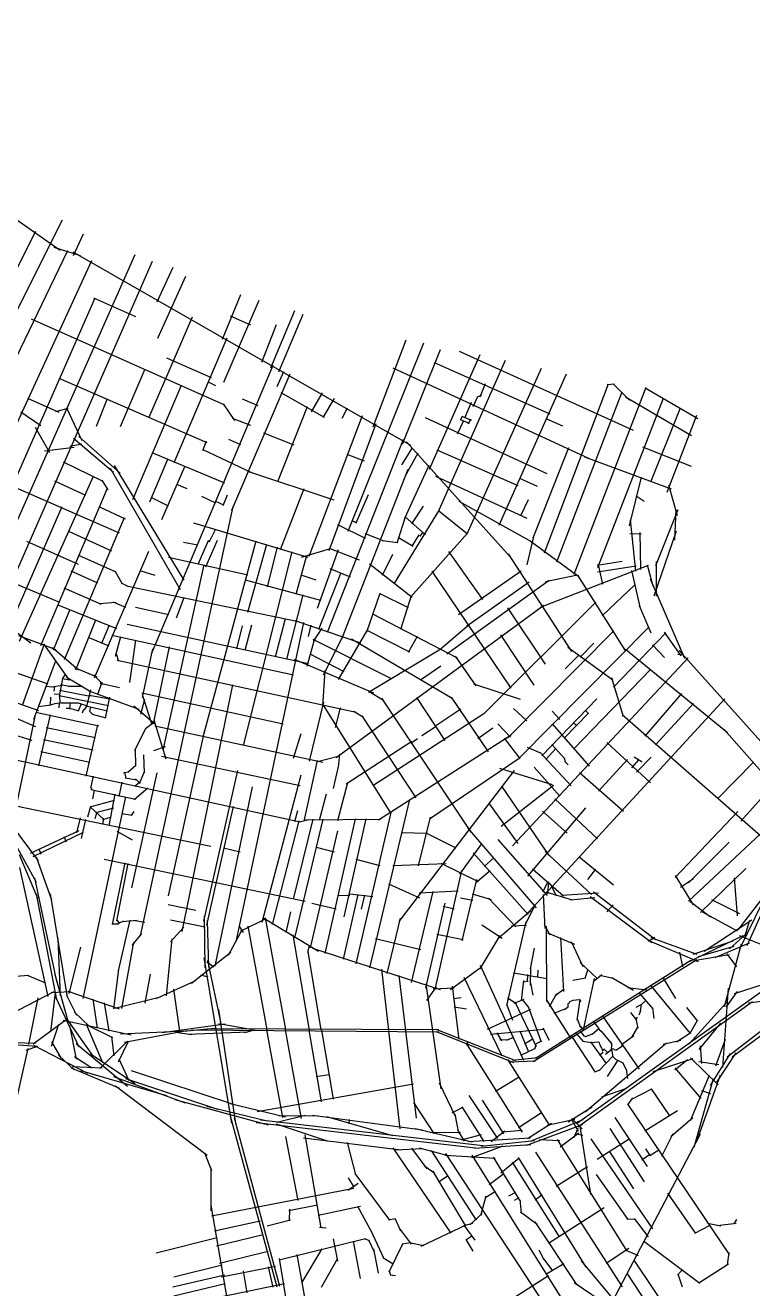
# Model space of a CAD drawing. Header units: inches. Extents: x 723419 to 759401, y 6910722 to 6968430.
# Drawn here: x 736725 to 739445, y 6943834 to 6948559 of the extents above; entities that cross this region are included whole.
import ezdxf

# ---------------------------------------------------------------- set-up
doc = ezdxf.new("R2010")
doc.units = ezdxf.units.IN
doc.header["$MEASUREMENT"] = 0

msp = doc.modelspace()

# ---------------------------------------------------------------- linework, layer by layer
for points in [[(735653.890891, 6948559.05955), (736854.770897, 6947717.68286)], [(736223.3647, 6946554.4622), (736863.9606, 6947831.4423)], [(736040.587017, 6946356.38024), (736763.906184, 6947789.7059)], [(736904.3411, 6947698.1234), (736942.9393, 6947779.6609)], [(736831.333948, 6947729.71526), (736929.759145, 6947697.96519)], [(736319.4836, 6946546.2448), (736883.1482, 6947716.8857)], [(736546.568805, 6946373.4846), (737135.929358, 6947702.02632)], [(736614.5059, 6946341.8306), (737200.4441, 6947677.2952)], [(736614.5898, 6946900.9615), (736972.941982, 6947679.33921)], [(736902.454091, 6947711.51189), (738164.787778, 6946989.52228)], [(737218.0688, 6947525.2884), (737278.136, 6947654.1809)], [(737220.6632, 6947389.2458), (737325.3612, 6947620.2698)], [(736496.9467, 6946429.4437), (736986.512, 6947539.4808)], [(736979.870697, 6947539.70978), (737136.680197, 6947469.58008)], [(737461.8387, 6947384.8174), (737530.5869, 6947551.7695)], [(737466.6575, 6947224.7893), (737598.8188, 6947530.8784)], [(737643.2905, 6947277.8551), (737732.0741, 6947492.1734)], [(736746.6384, 6947460.6894), (737470.0612, 6947140.0543)], [(737186.5094, 6947090.6505), (737349.323005, 6947468.35932)], [(737490.617513, 6947472.10604), (737566.420789, 6947438.76848)], [(737609.113, 6947298.6729), (737664.3819, 6947440.1381)], [(737673.1804, 6947262.6697), (737764.092, 6947479.0011)], [(737282.003, 6946923.6761), (737479.961287, 6947389.64562)], [(737932.576502, 6946667.69863), (738214.639236, 6947371.25175)], [(738026.1397, 6947056.8666), (738149.2952, 6947382.8305)], [(738135.154385, 6946992.56499), (738277.8344, 6947346.2314)], [(737252.3568, 6947315.1364), (737419.5814, 6947242.1761)], [(738236.7309, 6946899.5926), (738425.3774, 6947327.4358)], [(738253.9615, 6947298.1588), (738686.4736, 6947106.4858)], [(738268.9242, 6946738.0191), (738520.5362, 6947306.9846)], [(738347.272458, 6947340.24217), (738998.14876, 6947044.96658)], [(737080.8816, 6947058.8245), (737172.7525, 6947274.7106)], [(737196.2725, 6946209.0576), (737651.610068, 6947287.78083)], [(737497.5949, 6946746.4035), (737714.779465, 6947255.36931)], [(737666.375798, 6947207.7339), (737691.062598, 6947264.8017)], [(738098.828211, 6947277.53579), (738833.3395, 6946938.4299)], [(738376.7241, 6946657.272), (738655.0959, 6947277.3875)], [(738496.3965, 6946690.3371), (738748.3206, 6947255.9305)], [(736850.0807, 6947240.0523), (737403.3708, 6946999.4606)], [(737126.3936, 6946785.446), (737309.1237, 6947213.8313)], [(737408.9068, 6947225.9977), (737436.1588, 6947212.6176)], [(738426.118449, 6947169.32099), (738446.226823, 6947219.06276)], [(738665.7616, 6946586.7164), (738904.9497, 6947218.6782)], [(738776.6269, 6946506.6368), (739046.6682, 6947205.5316)], [(738900.109, 6947215.7047), (738927.7454, 6947218.2036)], [(738923.5058, 6947218.6681), (738983.834, 6947156.9153)], [(739042.5034, 6947203.4861), (739239.4957, 6947088.7696)], [(736732.6133, 6947165.0233), (736850.0299, 6947112.2537)], [(736990.6888, 6947060.1056), (737032.0284, 6947162.7907)], [(737535.321602, 6947161.68744), (737593.760875, 6947137.12934)], [(737680.8599, 6947186.1834), (737842.6278, 6947093.9544)], [(737794.741861, 6947114.0979), (737836.488042, 6947184.26239)], [(737838.211916, 6947092.81449), (737880.475109, 6947163.09569)], [(738399.372, 6947133.0657), (738417.1865, 6947171.2891)], [(738415.3911, 6947169.1495), (738431.7011, 6947177.3608)], [(738712.0799, 6946552.2532), (738956.3528, 6947188.8865)], [(738865.7037, 6946531.7382), (739110.8045, 6947164.5966)], [(738968.6278, 6947169.0317), (739215.4098, 6947024.9301)], [(736708.005341, 6947113.12975), (736783.147158, 6947061.97687)], [(736839.277, 6947114.911), (736884.9636, 6947127.1149)], [(736878.6825, 6947128.6571), (736936.0348, 6947006.5503)], [(737464.4651, 6947143.8318), (737507.5323, 6947081.3703)], [(737668.4345, 6946853.1832), (737779.7627, 6947133.2001)], [(737909.841453, 6947090.47986), (737929.753854, 6947129.03051)], [(738368.6821, 6947091.4868), (738392.780883, 6947149.74179)], [(739064.157, 6946851.3085), (739174.9043, 6947128.4332)], [(737498.318353, 6947090.22441), (737566.436664, 6947063.68558)], [(737786.4703, 6946573.356), (737985.977924, 6947099.26483)], [(737860.5969, 6946594.7305), (738037.241048, 6947069.49914)], [(738220.243, 6947092.5908), (738675.1031, 6946882.8879)], [(738341.1232, 6947031.6965), (738364.1589, 6947080.889)], [(738351.1123, 6947085.383), (738384.832, 6947070.8936)], [(738351.8848, 6947083.6598), (738359.2912, 6947097.6381)], [(738357.1572, 6947097.5502), (738391.6809, 6947082.5204)], [(738382.6417, 6947068.8715), (738391.2512, 6947087.7361)], [(738670.893, 6947089.028), (738733.323, 6947061.079)], [(739124.565797, 6946812.75804), (739236.411097, 6947100.99364)], [(736761.8865, 6947056.411), (736815.005568, 6946961.15058)], [(736904.657164, 6947015.54902), (737054.147046, 6946888.28418)], [(736925.2782, 6947021.5594), (737079.5544, 6946884.048)], [(737615.317574, 6947035.18358), (737729.2414, 6946989.7242)], [(736796.749281, 6946968.29434), (736907.583461, 6946981.40712)], [(736891.427971, 6946985.65105), (736935.613476, 6946993.32398)], [(737388.0928, 6946972.2093), (737570.3435, 6946886.1718)], [(737388.8848, 6946968.5338), (737401.7446, 6947004.8857)], [(737484.1646, 6947011.5324), (737529.4951, 6946991.2587)], [(737854.65, 6946290.1036), (738139.385081, 6947011.27372)], [(738133.3045, 6946915.1009), (738172.3896, 6946978.489)], [(738150.103373, 6947001.16397), (738539.0814, 6946570.5778)], [(738263.3938, 6946971.9215), (738566.8609, 6946838.2751)], [(738623.8335, 6946642.0115), (738756.7978, 6946979.8207)], [(739033.2349, 6946982.1839), (739215.2744, 6946910.3235)], [(736866.8455, 6946926.9767), (737012.4159, 6946855.5771)], [(737190.8279, 6946776.6354), (737258.0334, 6946936.9674)], [(737197.2732, 6946961.0929), (737469.6186, 6946848.372)], [(737927.6561, 6946955.444), (737991.3609, 6946930.6706)], [(738149.754233, 6946882.11579), (738194.012256, 6946960.22477)], [(738815.2531, 6946945.7824), (739139.5728, 6946825.7417)], [(736703.593521, 6946256.44474), (736979.7012, 6946873.2664)], [(737041.939147, 6946902.99505), (737304.326963, 6946449.55122)], [(737056.8143, 6946912.463), (737317.0189, 6946483.9373)], [(737235.2663, 6946711.4966), (737322.426, 6946911.1077)], [(737555.7337, 6946891.7198), (737878.4947, 6946785.1023)], [(737908.690112, 6946264.2525), (738156.897997, 6946899.04916)], [(738143.6651, 6946716.2222), (738235.353484, 6946913.9226)], [(738258.5889, 6946873.4929), (738599.5604, 6946716.4818)], [(736597.683761, 6946869.52378), (737076.0143, 6946660.6972)], [(736782.461561, 6946239.33499), (737032.1089, 6946827.7164)], [(736833.3653, 6946855.5529), (736949.5663, 6946801.9524)], [(737010.5442, 6946857.5506), (737033.2374, 6946822.0106)], [(737290.6061, 6946842.9332), (737328.8223, 6946827.4247)], [(737678.5523, 6946599.198), (737767.1481, 6946826.7648)], [(738572.9336, 6946865.9361), (738638.8388, 6946834.9848)], [(738984.6452, 6946687.8449), (739028.9468, 6946869.7363)], [(739129.389389, 6946840.05304), (739161.933204, 6946726.14969)], [(737196.3695, 6946792.9647), (737259.418, 6946762.2703)], [(737383.0095, 6946798.1646), (737436.5669, 6946773.6921)], [(737435.3822, 6946780.0423), (737466.2655, 6946765.8676)], [(737464.6423, 6946763.8692), (737481.4049, 6946803.1518)], [(737961.621581, 6946698.16768), (738008.283581, 6946804.30848)], [(738345.4072, 6946779.9574), (738618.9202, 6946627.4222)], [(738577.1943, 6946726.103), (738606.1399, 6946785.3615)], [(739009.2321, 6946800.0306), (739038.5368, 6946779.2097)], [(736664.4558, 6946304.2932), (736863.147365, 6946759.98606)], [(737001.5758, 6946757.9338), (737098.5698, 6946713.2026)], [(737155.7665, 6945153.7254), (737501.5385, 6946759.2285)], [(738103.6884, 6946470.2487), (738273.6286, 6946747.0564)], [(738170.0165, 6946694.783), (738213.929, 6946760.6979)], [(738269.7409, 6946744.0156), (738378.6419, 6946657.1727)], [(739082.399295, 6946539.06244), (739165.901962, 6946748.77161)], [(739154.089215, 6946634.0214), (739158.719573, 6946748.39125)], [(736871.890906, 6946188.00572), (737095.5208, 6946718.1427)], [(737353.8926, 6946698.9186), (737780.6331, 6946569.5669)], [(737892.2805, 6946691.735), (737995.337, 6946640.8535)], [(737945.899581, 6946707.03658), (737963.165481, 6946698.34498)], [(738115.5439, 6946623.251), (738147.0779, 6946725.1696)], [(738145.1243, 6946720.7643), (738221.5921, 6946653.2503)], [(738986.663, 6946709.1434), (739006.3312, 6946517.469)], [(736886.3712, 6946667.1072), (737046.4446, 6946593.8931)], [(737413.6583, 6946628.962), (737436.6202, 6946675.4279)], [(737996.0433, 6946658.979), (738065.9318, 6946630.7654)], [(738119.9866, 6946643.2941), (738175.322, 6946610.9059)], [(738166.2683, 6946421.4325), (738378.2596, 6946659.5186)], [(738171.0468, 6946611.6092), (738196.9716, 6946653.5467)], [(738193.4763, 6946652.3625), (738203.436, 6946649.2654)], [(738200.6816, 6946648.8246), (738212.4741, 6946663.6167)], [(738600.9368, 6946541.6673), (738626.989773, 6946652.13123)], [(738985.672726, 6946658.37388), (739027.476977, 6946657.05096)], [(739023.243635, 6946661.81347), (739024.831138, 6946524.22987)], [(739076.698576, 6946425.06977), (739160.307076, 6946667.95776)], [(736259.6186, 6946606.18), (736745.696, 6946250.1446)], [(736729.221181, 6946629.61265), (736922.980503, 6946543.86105)], [(736983.5064, 6946119.1708), (737186.7359, 6946592.308)], [(737316.7734, 6946626.176), (737369.9181, 6946615.9503)], [(737370.5773, 6946543.3184), (737409.278, 6946632.4059)], [(737390.2396, 6945898.2759), (737587.7474, 6946631.7103)], [(737400.1604, 6946534.2336), (737443.1959, 6946633.1389)], [(737408.4681, 6946631.9744), (737414.7545, 6946629.1509)], [(737540.2433, 6945866.1792), (737722.8061, 6946589.4746)], [(737557.3707, 6946364.8807), (737627.6365, 6946618.6101)], [(737630.26, 6946459.6046), (737668.3543, 6946607.2654)], [(737757.112883, 6946570.0971), (737866.402861, 6946602.91213)], [(737816.7997, 6946379.5661), (737895.357952, 6946599.20133)], [(737860.574561, 6946603.13723), (737972.748731, 6946560.17521)], [(738059.5993, 6946632.279), (738117.5463, 6946625.0273)], [(738307.416, 6946591.3407), (738433.9356, 6946412.1653)], [(738613.0153, 6946631.5628), (738791.3067, 6946500.4238)], [(736923.24, 6946577.0952), (737063.7209, 6946514.8967)], [(737240.352, 6945848.5777), (737393.7294, 6946541.9889)], [(737259.7989, 6946569.7138), (737556.4365, 6946504.276)], [(737737.9485, 6946431.3533), (737775.8511, 6946572.2585)], [(738011.34865, 6946544.97598), (738171.3744, 6946421.0835)], [(738060.2871, 6946502.3487), (738098.8077, 6946581.3854)], [(738530.2861, 6946582.8069), (738767.0272, 6946217.8844)], [(738651.2036, 6946383.3934), (739055.200515, 6946540.65248)], [(738862.98563, 6946540.77948), (738956.11915, 6946555.38451)], [(738867.225566, 6946542.54991), (738883.517338, 6946468.601)], [(739050.035397, 6946541.20998), (739070.838303, 6946463.26522)], [(739084.891675, 6946424.74633), (739084.891675, 6946553.73097)], [(736894.6631, 6946518.6815), (736994.3455, 6946473.9209)], [(737059.298, 6946519.4525), (737087.3515, 6946470.5716)], [(737153.1904, 6946519.9946), (737208.5609, 6946502.8083)], [(737755.040408, 6946503.70221), (737810.775408, 6946485.62811)], [(737822.2451, 6946300.3923), (737905.7847, 6946512.6828)], [(737863.691342, 6946528.02849), (737940.1201, 6946496.3158)], [(738245.0881, 6946517.6399), (738540.8233, 6946079.7792)], [(738345.0779, 6946355.7876), (738578.676108, 6946518.85887)], [(738670.5183, 6946478.673), (738789.3163, 6946504.0769)], [(738789.4177, 6946502.2622), (738969.0755, 6946218.7243)], [(738864.890634, 6946515.59109), (739008.612588, 6946538.23947)], [(738991.890888, 6946520.6711), (739023.6529, 6946379.3504)], [(736666.003, 6946479.8937), (736852.4675, 6946401.7309)], [(736869.2131, 6946455.3474), (737008.1473, 6946394.8772)], [(737083.1403, 6946473.571), (737110.4899, 6946459.8638)], [(737103.2699, 6946462.3652), (737739.6138, 6946330.9934)], [(737546.6758, 6946484.9985), (737828.1142, 6946409.4376)], [(738300.9248, 6946208.461), (738683.4621, 6946484.0884)], [(738374.6274, 6946311.921), (738609.452054, 6946477.69759)], [(738881.9916, 6946350.4041), (739005.0734, 6946468.3825)], [(739061.875304, 6946489.03856), (739189.404726, 6946192.17546)], [(737001.0262, 6946397.0437), (737064.6495, 6946402.3297)], [(737052.1189, 6946403.2056), (737099.92, 6946383.7145)], [(737289.4835, 6946343.6297), (737318.2061, 6946418.9728)], [(737702.4964, 6946188.5527), (737763.4937, 6946428.669)], [(738001.98145, 6946291.1925), (738052.051, 6946435.6043)], [(738050.0932, 6946434.6068), (738156.8267, 6946382.4054)], [(738128.7366, 6946300.827), (738169.3629, 6946427.3622)], [(738440.9916, 6945985.6972), (738858.6266, 6946401.8887)], [(736829.6106, 6946223.6735), (736892.3466, 6946375.4931)], [(736846.4428, 6946391.9706), (737066.2239, 6946303.5234)], [(737136.3779, 6946383.3752), (737261.1428, 6946355.1382)], [(737886.7227, 6945821.331), (738663.9992, 6946390.4591)], [(738022.7165, 6946358.7604), (738340.1672, 6946193.1502)], [(738527.8367, 6946380.3283), (738669.2195, 6946169.9674)], [(739020.3959, 6946389.4869), (739063.801, 6946287.6162)], [(736914.2424, 6946149.401), (736988.7801, 6946336.0341)], [(737010.5216, 6946248.6823), (737039.9644, 6946317.5265)], [(737105.7672, 6946318.996), (737783.9971, 6946172.3822)], [(737512.7955, 6945131.6895), (737766.7015, 6946325.6364)], [(737515.365, 6946227.9316), (737536.9911, 6946313.7034)], [(737546.8398, 6946222.7203), (737571.679, 6946316.5273)], [(737660.5234, 6946197.2291), (737697.0992, 6946341.1116)], [(737732.4737, 6946333.1762), (737978.099929, 6946250.28362)], [(737783.9943, 6946273.6892), (737793.4293, 6946315.4294)], [(737802.028199, 6946254.54602), (737835.365765, 6946305.02862)], [(738274.844904, 6946224.71217), (738385.465, 6946319.9585)], [(738569.777, 6945816.8066), (739057.7458, 6946309.5608)], [(736699.2366, 6946277.027), (736838.881424, 6946224.36483)], [(736961.8713, 6946270.3012), (737037.2572, 6946238.5205)], [(737048.4229, 6946278.5468), (737727.8148, 6946129.7958)], [(737062.5945, 6946199.3644), (737081.4988, 6946274.0042)], [(737115.8173, 6946100.9376), (737137.5961, 6946260.3328)], [(737779.2219, 6946162.6056), (737807.108209, 6946265.34105)], [(737800.195956, 6946263.72708), (738093.418101, 6946116.08276)], [(737840.378086, 6946129.59166), (737915.569292, 6946281.18587)], [(737895.377, 6946112.489), (738005.575, 6946299.4471)], [(737944.9385, 6946264.3255), (738321.0782, 6946042.2442)], [(738001.2416, 6946297.4333), (738161.4264, 6946215.8429)], [(738157.9796, 6946215.0955), (738190.7719, 6946274.2293)], [(738502.2313, 6946279.6123), (738626.1129, 6946091.7451)], [(738528.1764, 6945893.0277), (738925.1654, 6946294.5449)], [(738924.7384, 6946083.5237), (739119.858196, 6946287.47879)], [(739113.984434, 6946290.17755), (739176.039933, 6946201.03131)], [(736714.4004, 6946017.1794), (736796.8904, 6946246.2991)], [(736792.251164, 6946246.21417), (736889.1919, 6946109.9644)], [(736826.816399, 6946232.09068), (736923.484759, 6946148.31814)], [(737163.0962, 6946045.9427), (737201.3816, 6946227.7187)], [(737204.3214, 6945946.2477), (737263.4536, 6946234.2645)], [(738007.6391, 6946065.5412), (738279.1614, 6946227.7188)], [(738753.6132, 6946233.5682), (738922.0805, 6946111.7964)], [(738799.7099, 6946195.5709), (738850.7452, 6946247.9265)], [(738969.4977, 6946225.9813), (739350.194, 6945913.869)], [(739070.5191, 6946242.6745), (739115.5035, 6946194.3593)], [(739169.957812, 6946220.81667), (739474.890713, 6945880.69411)], [(736757.1349, 6945964.2116), (736838.526, 6946183.0343)], [(737063.9418, 6946208.5408), (737072.7655, 6946181.6968)], [(737067.764, 6946185.4039), (737961.5147, 6945990.4713)], [(737729.6333, 6946188.9994), (738026.2272, 6946062.3862)], [(737788.1176, 6946207.998), (737916.4573, 6946142.2631)], [(738202.7269, 6946110.976), (738278.3283, 6946163.4479)], [(738332.2486, 6946200.4005), (738409.5149, 6946088.6799)], [(738546.83746, 6945490.53985), (739203.903921, 6946193.15442)], [(738743.8006, 6946152.7804), (738796.416, 6946204.9228)], [(739164.371785, 6946206.81246), (739187.390581, 6946205.48955)], [(736663.1326, 6946147.7946), (736808.8311, 6946097.0348)], [(736852.3021, 6946049.5132), (736864.8019, 6946116.9538)], [(736863.0291, 6946116.2423), (736890.7457, 6946111.4307)], [(736864.6188, 6946115.9663), (736874.8771, 6946132.9102)], [(736878.027725, 6946123.14529), (736971.4601, 6946066.5527)], [(736908.689331, 6946156.97875), (736992.763398, 6946122.18254)], [(736981.164041, 6946130.59102), (737015.030776, 6946093.54928)], [(737837.569088, 6946011.16007), (737845.669764, 6946146.63086)], [(738775.7769, 6945852.9657), (739064.1813, 6946151.7962)], [(738917.1106, 6946119.854), (738960.5284, 6945974.8713)], [(736800.3875, 6946087.1918), (736826.1641, 6946085.5223)], [(736823.6115, 6946085.2915), (736862.008687, 6946091.00353)], [(736833.0343, 6946069.3091), (736835.3406, 6946088.0791)], [(736853.13, 6946072.7438), (736967.2755, 6946050.8189)], [(736858.0688, 6946093.6903), (736889.9131, 6946088.0022)], [(736886.5597, 6946088.311), (736939.0083, 6946088.321)], [(736954.2423, 6946011.6821), (736969.6025, 6946074.1549)], [(736962.5898, 6946070.6014), (737148.684039, 6946002.12526)], [(736996.0441, 6946056.9298), (737012.120353, 6946103.33888)], [(737004.140504, 6946099.11083), (737076.817613, 6946082.97182)], [(737311.145383, 6945170.18623), (737500.3458, 6946093.2486)], [(738400.8872, 6946096.648), (738575.7964, 6946039.171)], [(736654.8798, 6946039.7142), (736773.9653, 6945997.1668)], [(736818.6247, 6946017.3052), (736836.0074, 6946022.684)], [(736819.3518, 6946016.7786), (736819.7657, 6946045.9968)], [(736832.649, 6946059.5591), (736855.3846, 6946057.3481)], [(736834.2655, 6946022.3133), (736863.5831, 6946026.0997)], [(736851.5285, 6946007.1573), (736852.8131, 6946024.9785)], [(736851.857, 6946052.6257), (737035.8926, 6946015.6202)], [(736852.234346, 6946053.87341), (736854.0424, 6946024.4144)], [(736858.17868, 6946025.71724), (736923.9643, 6946024.8523)], [(736891.1887, 6946001.8927), (736894.3183, 6946026.7559)], [(736922.2769, 6946025.0333), (736955.6902, 6946014.6857)], [(736923.6386, 6945995.7025), (736935.3472, 6946022.5182)], [(736963.6626, 6946054.2426), (737041.2305, 6946040.4647)], [(737024.889, 6945968.8333), (737040.4705, 6946046.1461)], [(737156.612934, 6945983.12774), (737171.852965, 6946038.79619)], [(737160.7308, 6946062.7055), (737688.8155, 6945947.1536)], [(737161.9779, 6946057.0992), (737197.6545, 6945944.2077)], [(737787.505411, 6945807.07551), (737840.519198, 6946028.27864)], [(737834.2282, 6946023.424), (738092.1818, 6945611.932)], [(738010.7061, 6946067.3731), (738064.5924, 6946035.9512)], [(738057.2563, 6946043.1992), (738390.1813, 6945541.6758)], [(738188.0232, 6946045.7681), (738293.8596, 6945884.3865)], [(738316.9316, 6946046.8298), (738455.5794, 6945842.1634)], [(738595.359274, 6945229.56668), (739340.614403, 6946040.89964)], [(738655.6727, 6945826.8767), (738861.4904, 6946039.9107)], [(739042.3096, 6945901.182), (739179.6537, 6946059.7427)], [(739081.7436, 6945868.1157), (739223.9904, 6946022.2992)], [(736599.5862, 6946006.345), (736762.2396, 6945937.226)], [(736673.9537, 6945555.0694), (736762.6478, 6945980.6266)], [(736764.6514, 6945990.1574), (736999.1969, 6945939.3315)], [(736773.325, 6946011.7593), (736820.8093, 6946017.715)], [(736775.3803, 6945789.4724), (736819.1995, 6945980.8675)], [(736877.4696, 6946004.9756), (736893.0561, 6946005.1247)], [(736889.4415, 6946005.707), (736924.4126, 6945996.0192)], [(736938.599, 6945988.1182), (736943.9812, 6946001.2668)], [(736943.0447, 6946001.1369), (736946.3748, 6945999.7595)], [(736945.7765, 6945999.7725), (736955.6763, 6946015.944)], [(736951.290074, 6946013.96401), (737031.8897, 6945995.8397)], [(736964.8265, 6945994.7706), (736975.5781, 6945982.4694)], [(736965.5682, 6945993.2785), (736969.1949, 6946010.2551)], [(736974.6141, 6945983.2009), (737025.8209, 6945969.8891)], [(737130.154548, 6946014.03114), (737208.0275, 6945947.4834)], [(737885.1635, 6945933.5338), (737902.9129, 6946006.5919)], [(737953.198, 6945993.826), (737989.5989, 6945971.1654)], [(737982.5649, 6945977.1128), (738185.3408, 6945670.043)], [(738024.3243, 6945715.8534), (738443.6161, 6945987.6797)], [(738256.631, 6945937.867), (738353.2926, 6946002.8458)], [(738550.1645, 6946003.8666), (738600.5287, 6945957.822)], [(738694.9044, 6945994.0341), (738723.5594, 6945963.2689)], [(738740.3268, 6945893.5832), (738830.7236, 6945986.723)], [(738818.5218, 6945997.8696), (738830.6996, 6945986.0911)], [(738956.6163, 6945982.2274), (739694.335854, 6945336.70836)], [(736803.0222, 6945933.2154), (736986.9089, 6945895.4274)], [(736952.4253, 6945750.9049), (736996.1739, 6945943.1118)], [(737134.7035, 6945847.7496), (737174.806, 6945930.729)], [(737173.9549, 6945929.262), (737199.8029, 6945949.2831)], [(737205.0798, 6945961.6593), (737250.2713, 6945816.1072)], [(737209.458, 6945939.1301), (737837.1274, 6945803.9178)], [(738207.8357, 6945902.981), (738260.7923, 6945937.9272)], [(738416.3151, 6945892.4006), (738473.5983, 6945931.6478)], [(738491.8543, 6945946.268), (738539.3409, 6945897.5256)], [(738695.2057, 6945946.5456), (738833.051, 6945789.0946)], [(738773.6314, 6945951.8445), (738785.9771, 6945940.3696)], [(736667.5838, 6945910.6342), (736749.7035, 6945885.8769)], [(736792.3866, 6945888.8243), (736978.8457, 6945849.1859)], [(737260.2701, 6945303.1229), (737396.441077, 6945923.08849)], [(737728.150431, 6945818.33135), (737756.196321, 6945910.9357)], [(737924.9966, 6945722.1419), (738170.3498, 6945882.5294)], [(738046.0674, 6945587.3911), (738542.158685, 6945905.24166)], [(738166.235, 6945875.0459), (738191.455, 6945891.9495)], [(738514.9991, 6945893.2424), (738572.8694, 6945818.2203)], [(739338.2381, 6945925.6661), (739478.8691, 6945766.0666)], [(736782.5872, 6945842.9339), (736965.8169, 6945803.1065)], [(737135.7655, 6945852.6734), (737137.3063, 6945789.194)], [(737205.0734, 6945847.7132), (737248.919594, 6945861.75005)], [(737895.3933, 6945783.3489), (737900.6847, 6945833.7405)], [(738601.617013, 6945859.0979), (738653.946913, 6945837.7894)], [(738650.381113, 6945840.1527), (738765.912898, 6945715.1054)], [(738670.6304, 6945813.7662), (738708.7173, 6945855.201)], [(738693.5647, 6945869.1296), (738742.0977, 6945815.6165)], [(738898.706436, 6945876.84442), (739062.600471, 6945726.43343)], [(736649.9553, 6945821.454), (737753.1415, 6945580.1282)], [(737107.9627, 6945766.1954), (737137.9216, 6945791.8)], [(737166.1624, 6945830.5942), (737169.6383, 6945763.0225)], [(737233.736413, 6945825.35651), (737752.945588, 6945716.20181)], [(737767.9634, 6945583.3128), (737817.3182, 6945810.0758)], [(737817.8507, 6945805.8116), (737894.9522, 6945826.1139)], [(737877.0708, 6945705.0535), (737895.9017, 6945787.1561)], [(738236.4036, 6945591.0673), (738575.4067, 6945821.3997)], [(738627.0634, 6945785.1523), (738723.4316, 6945676.3757)], [(738739.7683, 6945819.876), (738743.7385, 6945803.9357)], [(738742.2816, 6945806.4652), (738754.7912, 6945794.0636)], [(738868.267974, 6945694.52075), (738976.150133, 6945813.82054)], [(738993.2882, 6945781.7108), (739020.1653, 6945813.9369)], [(739001.2801, 6945823.6084), (739031.261, 6945805.2463)], [(739010.3131, 6945766.5055), (739064.9738, 6945821.8955)], [(739312.7052, 6945666.3755), (739448.3093, 6945803.2382)], [(736969.6181, 6945705.9313), (736979.7151, 6945750.8656)], [(737091.5909, 6945764.0579), (737112.6955, 6945768.4724)], [(737095.5827, 6945766.3646), (737100.0185, 6945742.1676)], [(737097.8872, 6945744.5497), (737141.6989, 6945737.8445)], [(737123.1123, 6945334.2147), (737217.94455, 6945763.15459)], [(737137.1474, 6945741.3337), (737153.8217, 6945723.8369)], [(737151.6781, 6945723.4473), (737170.2139, 6945768.5164)], [(737392.498306, 6945208.66113), (737519.486985, 6945772.9689)], [(737610.244762, 6945205.08605), (737755.8815, 6945755.6771)], [(738123.0376, 6945207.2327), (738554.576538, 6945772.65239)], [(738498.546119, 6945781.69635), (738694.485419, 6945719.53865)], [(738796.7908, 6945764.4858), (738961.8399, 6945620.0002)], [(739400.189963, 6945583.41122), (739543.095859, 6945740.96741)], [(736969.8695, 6945709.8258), (736974.1322, 6945699.5168)], [(736970.3156, 6945701.4725), (737136.464, 6945665.1105)], [(736976.7467, 6945666.2788), (736983.6191, 6945699.0542)], [(737076.0176, 6945674.5439), (737086.5824, 6945728.266)], [(737131.5715, 6945663.91), (737183.386, 6945707.2651)], [(737134.0983, 6945713.7304), (737152.4213, 6945729.9874)], [(737434.287123, 6945040.17854), (737574.5162, 6945711.6747)], [(737893.344, 6945585.8368), (737930.407, 6945727.0996)], [(738504.300232, 6945564.50327), (738699.436202, 6945717.42051)], [(738505.0489, 6945713.514), (738682.6798, 6945454.277)], [(736941.2321, 6944919.5082), (737100.3392, 6945674.2131)], [(736967.424, 6945636.1654), (737058.0646, 6945661.2922)], [(737038.1468, 6945566.816), (737061.006, 6945683.3168)], [(737824.5815, 6945586.2377), (737851.4575, 6945685.0182)], [(738012.8216, 6945034.0777), (738162.5775, 6945664.2221)], [(738456.375379, 6945651.64331), (738565.941179, 6945499.73331)], [(738704.922449, 6945666.12506), (738864.712349, 6945516.72466)], [(736688.9408, 6945640.0315), (737418.0388, 6945489.9302)], [(736958.8838, 6945599.0055), (736970.076057, 6945638.94149)], [(736967.3127, 6945636.7252), (737019.5897, 6945588.3525)], [(736986.5081, 6945593.1687), (736993.009708, 6945617.79663)], [(736989.063, 6945614.828), (737055.4478, 6945632.4271)], [(737014.2292, 6945589.6169), (737046.7344, 6945599.3684)], [(737086.0917, 6945611.1771), (737123.7446, 6945605.0065)], [(737121.3241, 6945604.0361), (737131.8554, 6945618.6534)], [(737403.293328, 6945193.63277), (737503.8699, 6945638.0774)], [(737732.2721, 6945581.4108), (737743.7523, 6945623.0814)], [(737961.369, 6945048.94), (738092.3512, 6945614.8152)], [(738195.6662, 6945415.354), (738240.2359, 6945597.703)], [(738604.502843, 6945377.01301), (738820.8862, 6945632.9503)], [(738659.36194, 6945620.42775), (738750.567034, 6945537.83422)], [(739155.03914, 6945372.43843), (739389.636832, 6945619.40542)], [(736671.333199, 6945570.79333), (736773.023803, 6945434.00457)], [(736744.358346, 6945462.69527), (736925.598294, 6945548.42045)], [(736917.925362, 6945538.89543), (736931.419139, 6945594.98721)], [(736935.123314, 6945517.9933), (736950.469178, 6945589.69553)], [(737015.8834, 6945570.5198), (737017.4689, 6945593.8062)], [(737649.4186, 6945195.9431), (737748.518884, 6945583.69847)], [(737727.4025, 6945291.1745), (737800.6147, 6945590.6524)], [(737733.1979, 6945146.4046), (737838.8066, 6945590.6831)], [(737745.598, 6945579.4216), (737785.5233, 6945588.7381)], [(737772.104, 6945587.4327), (738053.2864, 6945590.7113)], [(737845.8325, 6945088.0396), (737959.134, 6945590.9932)], [(737917.5508, 6945224.5363), (737998.8939, 6945591.1779)], [(738378.2144, 6945557.4063), (738635.1861, 6945258.9063)], [(736753.883365, 6945450.52442), (736942.002494, 6945542.07043)], [(736868.977347, 6945525.40165), (736877.444031, 6945505.29328)], [(737066.746902, 6945546.03372), (737124.069502, 6945512.52752)], [(737791.0206, 6945109.2903), (737893.9379, 6945546.36)], [(738131.4671, 6945540.9953), (738227.9523, 6945537.9234)], [(738222.3447, 6945539.6333), (738335.1469, 6945483.6613)], [(738491.6863, 6945514.9415), (738676.1698, 6945304.90693)], [(739204.34356, 6945283.2028), (739474.114988, 6945535.31757)], [(739204.700766, 6945352.66936), (739357.409966, 6945504.4272)], [(736688.36336, 6945495.04925), (736765.615234, 6945354.33385)], [(736702.121721, 6945458.27209), (736770.218994, 6945294.93477)], [(736774.785491, 6945480.68698), (736783.252174, 6945459.78485)], [(737465.80788, 6945483.19776), (737528.140768, 6945467.94977)], [(737812.0687, 6945485.8714), (737879.7602, 6945467.9705)], [(738349.875245, 6945384.53961), (738432.234845, 6945497.53101)], [(738399.340106, 6945464.06992), (738604.6376, 6945234.1917)], [(738669.272973, 6945469.49036), (738842.607483, 6945308.64035)], [(736702.519699, 6945409.11572), (736808.418289, 6944927.38787)], [(736765.192121, 6945449.12554), (736823.268279, 6945288.65542)], [(737019.6332, 6945440.7052), (737770.7941, 6945283.8698)], [(737050.8891, 6945197.0051), (737098.3792, 6945426.8438)], [(737067.5097, 6945210.091), (737109.641, 6945424.2695)], [(737961.2316, 6945440.9844), (738051.0579, 6945417.1336)], [(738099.271176, 6945417.43784), (738298.930531, 6945423.98547)], [(738278.765624, 6945426.37891), (738417.911924, 6945356.77491)], [(738441.1832, 6945413.7419), (738476.6186, 6945445.8418)], [(738794.717797, 6945450.94621), (738924.604197, 6945345.28671)], [(736759.000638, 6945371.00263), (736841.550804, 6944983.12268)], [(738256.847, 6944952.9454), (738356.874396, 6945398.18854)], [(738358.0718, 6945135.265), (738413.627635, 6945365.24785)], [(738407.645245, 6945352.00401), (738462.759245, 6945397.80641)], [(738621.079022, 6945405.11711), (738737.826651, 6945303.25232)], [(738828.115497, 6945365.36711), (738858.391297, 6945403.49671)], [(739154.774557, 6945379.84678), (739222.0327, 6945269.6732)], [(739175.233066, 6945335.93076), (739223.505566, 6945368.14416)], [(739249.956084, 6945241.04642), (739418.949252, 6945405.53919)], [(739375.43232, 6945370.62595), (739386.12602, 6945228.97065)], [(738082.807161, 6945348.90788), (738199.165224, 6945296.40927)], [(738168.3083, 6944979.8812), (738250.2686, 6945319.4428)], [(738198.129466, 6945314.38614), (738343.812266, 6945322.43314)], [(738660.105142, 6945318.58496), (738680.213515, 6945357.61108)], [(738671.142707, 6945318.59915), (738770.217339, 6945288.10865)], [(738679.006934, 6945310.87472), (738682.859354, 6945356.15587)], [(738687.667173, 6945349.22752), (738709.733468, 6945304.30118)], [(738730.048217, 6945305.6069), (738867.661811, 6945314.8422)], [(738849.670109, 6945318.22887), (739081.309752, 6945139.93771)], [(739390.097751, 6945176.28283), (739506.514651, 6945326.56646)], [(739396.077346, 6945105.8043), (739512.441329, 6945341.80649)], [(739423.858652, 6945117.34016), (739512.053006, 6945313.28872)], [(736764.821483, 6945311.4448), (736841.504502, 6944914.29251)], [(736817.315142, 6945311.76682), (736880.74251, 6944924.83155)], [(737258.706272, 6945271.70386), (737362.756272, 6945249.96886)], [(737796.0817, 6945276.7871), (737887.4988, 6945255.0046)], [(737893.2436, 6945306.0971), (737938.0016, 6945304.9205)], [(737914.0591, 6945066.9165), (737968.9518, 6945308.8911)], [(737938.0578, 6945311.153), (738024.9124, 6945300.9559)], [(737982.3528, 6945254.2717), (737994.411, 6945305.7897)], [(738223.043918, 6944958.53568), (738294.16406, 6945275.82465)], [(738287.60238, 6945265.02962), (738328.454129, 6945255.5046)], [(738352.0244, 6945295.6416), (738398.6409, 6945287.3021)], [(738395.599316, 6945311.52321), (738466.255216, 6945290.46681)], [(738456.740716, 6945295.02891), (738558.433729, 6945187.916)], [(738593.7133, 6945194.4971), (738633.141849, 6945273.06426)], [(738661.870806, 6945308.37937), (738667.67224, 6945181.45908)], [(738761.803572, 6945288.5849), (738854.831258, 6945297.15741)], [(738837.363431, 6945300.73856), (739067.128057, 6945129.56603)], [(738899.610982, 6945244.43056), (738922.43134, 6945270.22748)], [(739210.297141, 6945283.69726), (739287.555629, 6945224.85381)], [(739290.572436, 6945290.27977), (739395.038536, 6945237.22377)], [(737393.979976, 6945229.13992), (737396.187046, 6945034.78103)], [(737529.178251, 6945171.80681), (737624.851775, 6945218.37357)], [(737617.020093, 6945219.64357), (737821.2408, 6945096.5059)], [(737621.465102, 6945221.97191), (737697.279072, 6944804.26443)], [(737699.6809, 6945166.4863), (737718.1865, 6945243.3802)], [(738077.7476, 6945013.32), (738128.3323, 6945220.3739)], [(738491.622997, 6945144.09099), (738615.361814, 6945248.61671)], [(739256.381267, 6945243.84343), (739386.40416, 6945173.41871)], [(737050.3759, 6945199.0426), (737073.6357, 6945199.3572)], [(737067.4622, 6945213.2321), (737077.3852, 6945200.7346)], [(737068.646, 6945198.3698), (737093.0774, 6945209.6077)], [(737073.2481, 6945022.789), (737116.483, 6945212.4976)], [(737086.8641, 6945207.9918), (737143.5819, 6945212.9456)], [(737128.6321, 6945213.1031), (737171.7416, 6945204.9028)], [(737267.70034, 6945214.47268), (737397.796598, 6945188.04564)], [(737268.150506, 6945132.1523), (737317.75998, 6945186.72272)], [(737404.563331, 6945211.94197), (737409.522073, 6945037.2152)], [(737484.093161, 6945082.27163), (737537.009933, 6945179.21515)], [(737523.463239, 6945191.91518), (737538.914937, 6945166.7268)], [(737557.118307, 6945190.43351), (737627.296641, 6944803.76172)], [(738432.254339, 6945195.46439), (738508.454491, 6945145.45804)], [(738525.9796, 6944894.0856), (738598.0627, 6945205.8947)], [(738543.352449, 6945191.091), (738599.232561, 6945193.63101)], [(738664.667171, 6945196.18491), (738686.092571, 6945157.56941)], [(738672.117249, 6945189.7141), (738673.8303, 6944908.9622)], [(739263.61079, 6945096.18668), (739440.950769, 6945214.3366)], [(739414.928947, 6945151.54424), (739433.489505, 6945213.22535)], [(736846.412561, 6945143.5737), (736854.625216, 6944929.28251)], [(737086.1579, 6944882.4268), (737130.1266, 6945130.968)], [(737123.9245, 6945118.2992), (737160.5267, 6945162.753)], [(737252.2872, 6944929.6593), (737273.8501, 6945142.3951)], [(737725.1169, 6945157.526), (737786.324771, 6944801.35842)], [(738034.6476, 6945144.0265), (738204.1663, 6945102.793)], [(738263.604624, 6945160.773), (738362.708106, 6945139.82393)], [(738425.0397, 6945030.4495), (738500.724682, 6945155.73268)], [(738677.832261, 6945165.58405), (738779.00913, 6945123.03896)], [(738725.457356, 6945148.01568), (738737.075, 6944945.4749)], [(738765.674103, 6945132.98732), (738809.912525, 6945039.8538)], [(739053.158029, 6945137.60938), (739240.901226, 6945058.48623)], [(739055.295434, 6945134.39013), (739078.790481, 6945149.63016)], [(739063.569404, 6945148.45731), (739236.210375, 6945084.95719)], [(739195.057662, 6945051.8293), (739409.019907, 6945155.84813)], [(739222.592023, 6945085.03281), (739372.304486, 6945135.77504)], [(739304.936759, 6945072.8349), (739432.82143, 6945127.6479)], [(739339.379625, 6944889.60853), (739402.427359, 6945123.90184)], [(739358.334458, 6945105.13623), (739420.432291, 6945161.49259)], [(739394.203211, 6945155.84813), (739474.901289, 6945123.03974)], [(736888.892, 6944938.0419), (736932.4605, 6945111.8519)], [(737346.205942, 6944977.60611), (737492.771511, 6945092.43165)], [(737781.2659, 6945095.8107), (737829.584233, 6944802.94592)], [(737781.4738, 6945091.5749), (737787.4438, 6945118.1674)], [(737799.042626, 6945108.00587), (738275.939744, 6944954.00137)], [(738613.9722, 6945030.6741), (738629.0394, 6945107.5878)], [(739170.527431, 6945092.91587), (739182.301413, 6945038.2793)], [(739225.449529, 6945061.66124), (739357.183519, 6945083.73801)], [(739241.652975, 6945076.24367), (739375.003242, 6945115.1375)], [(739347.6585, 6945086.91301), (739384.171073, 6945037.965)], [(737392.759362, 6945071.84261), (737495.919177, 6944454.21679)], [(737403.912895, 6945057.32357), (737429.524613, 6945038.1677)], [(737405.507895, 6945061.36068), (737454.93216, 6944831.94002)], [(738056.790598, 6945029.371), (738082.275051, 6944801.79498)], [(738314.2993, 6944953.4674), (738430.8635, 6945037.8428)], [(738425.470637, 6945044.06109), (738588.094755, 6944688.6513)], [(738614.4788, 6944969.8523), (738614.6132, 6945035.4463)], [(738624.366044, 6944683.86323), (739235.988786, 6945065.11141)], [(738632.501997, 6944696.23253), (739213.525616, 6945062.67724)], [(738799.32917, 6945053.82383), (738863.2939, 6944994.6361)], [(738818.397097, 6944996.17474), (738829.696897, 6945028.96784)], [(736657.6646, 6945000.7791), (736737.5507, 6945006.6762)], [(736732.0846, 6945007.3387), (736800.398091, 6944978.05568)], [(736834.671623, 6945009.0519), (736883.200273, 6944836.41358)], [(737055.3534, 6944881.6323), (737074.201, 6945028.2726)], [(737173.1312, 6944902.3845), (737193.2703, 6945010.3858)], [(737213.473037, 6944919.82761), (737359.421245, 6944985.3281)], [(737379.275728, 6945008.79007), (737407.387763, 6945000.1911)], [(738121.6935, 6945005.6707), (738146.568929, 6944800.60436)], [(738364.4853, 6944999.79466), (738506.834695, 6944705.71885)], [(738550.568172, 6945016.3125), (738676.350591, 6944994.34537)], [(738580.2639, 6944912.2824), (738589.14375, 6944986.72536)], [(738586.392078, 6944982.49202), (738604.807115, 6944984.82035)], [(738602.902111, 6944982.06868), (738603.537112, 6945009.37374)], [(738641.002187, 6944997.94371), (738642.272189, 6945026.09544)], [(738772.273497, 6944988.81844), (738820.447697, 6944997.66444)], [(738811.5344, 6944802.3695), (738853.3424, 6944994.1919)], [(738847.9146, 6944983.5779), (738880.1769, 6945009.5556)], [(738872.7251, 6945006.4185), (738922.9364, 6944996.0737)], [(738918.0353, 6944998.1958), (738998.5947, 6944950.6668)], [(739110.1281, 6944995.7205), (739156.2717, 6944919.5426)], [(739429.438128, 6944903.41639), (740024.596563, 6944982.11757)], [(736502.687994, 6944774.70237), (736832.35464, 6944945.43569)], [(736819.866282, 6944795.09473), (736838.087291, 6944940.89367)], [(736821.53746, 6944942.43873), (736894.214348, 6944946.49402)], [(736877.673337, 6944935.20324), (736916.002719, 6944857.39089)], [(736883.807383, 6944947.66701), (737076.13, 6944880.8819)], [(737278.458693, 6944954.66625), (737301.32134, 6944797.00903)], [(738222.811305, 6944974.95641), (738278.8078, 6944582.4655)], [(738226.298299, 6944911.89219), (738262.086133, 6944963.31472)], [(738249.513739, 6944956.16094), (738328.639338, 6944959.72895)], [(738321.442656, 6944965.65563), (738345.762654, 6944767.92472)], [(738613.6036, 6944977.6235), (738623.2248, 6944932.371)], [(738684.39394, 6944889.57016), (738712.389032, 6944937.88068)], [(738705.820294, 6944931.23811), (738740.062385, 6944955.39863)], [(738789.515564, 6944454.55291), (739474.521014, 6944943.92418)], [(738977.431947, 6944960.35281), (739049.190047, 6944952.54391)], [(739021.7823, 6944938.1635), (739071.7189, 6944880.5775)], [(739065.502159, 6944965.52288), (739210.6872, 6944788.646)], [(739332.494601, 6944661.63172), (739353.872977, 6944958.38898)], [(739345.538365, 6944887.63242), (739387.448449, 6944946.37004)], [(739376.882733, 6944938.48544), (739488.742176, 6944974.84587)], [(736737.925957, 6944748.36413), (736773.220146, 6944922.41689)], [(736838.09137, 6944925.48441), (736924.914566, 6944738.43244)], [(736977.82807, 6944917.11157), (736993.918038, 6944808.86025)], [(737019.80349, 6944903.21692), (737037.521459, 6944797.72568)], [(737059.485227, 6944883.8442), (737230.31821, 6944926.14455)], [(738325.5616, 6944919.9858), (738354.7477, 6944923.7173)], [(738328.930832, 6944889.12101), (738374.621832, 6944881.39261)], [(738525.9775, 6944896.3433), (738546.3236, 6944838.7113)], [(738528.26273, 6944922.64991), (738561.5427, 6944901.5399)], [(738553.3749, 6944902.2279), (738590.4444, 6944916.9442)], [(738555.827689, 6944907.88992), (738635.460403, 6944739.83017)], [(738583.0861, 6944915.6244), (738607.1559, 6944884.3148)], [(738605.9013, 6944886.7069), (738653.242175, 6944757.59217)], [(738672.672, 6944916.012), (738762.746563, 6944774.35001)], [(738741.1635, 6944878.9012), (738755.2773, 6944888.9758)], [(738754.6104, 6944888.2154), (738755.2003, 6944900.6998)], [(738754.9105, 6944899.84), (738759.4163, 6944904.5231)], [(738759.1251, 6944903.8355), (738760.932, 6944908.4871)], [(738760.6408, 6944908.1152), (738773.3015, 6944914.1083)], [(738772.2029, 6944913.8546), (738797.4928, 6944916.5825)], [(738788.5039, 6944838.6308), (738799.0449, 6944914.896)], [(738790.831427, 6944439.33228), (739443.487311, 6944907.9895)], [(738795.7445, 6944916.8554), (738802.2357, 6944908.6572)], [(739009.4349, 6944887.1113), (739030.7901, 6944898.6352)], [(739025.2422, 6944871.8926), (739029.2488, 6944898.409)], [(739028.6498, 6944896.8359), (739045.7952, 6944913.4962)], [(739207.352277, 6944750.702), (739347.052557, 6944905.21898)], [(736754.086764, 6944750.69138), (736876.442801, 6944840.05469)], [(736877.961513, 6944846.73235), (736978.167801, 6944703.41035)], [(736907.641869, 6944869.42769), (736965.003651, 6944814.56534)], [(737446.769748, 6944878.82428), (737510.206706, 6944452.31178)], [(738453.179733, 6944805.45716), (738615.105057, 6944879.7523)], [(738702.3663, 6944865.0074), (738739.5005, 6944879.8505)], [(738738.0486, 6944879.5605), (738742.391, 6944879.165)], [(738788.2492, 6944844.15), (738800.4733, 6944811.8862)], [(738884.8144, 6944852.0525), (739019.6511, 6944655.3839)], [(738988.3561, 6944867.6646), (739010.5525, 6944839.3671)], [(739007.4525, 6944839.7699), (739013.6763, 6944850.7847)], [(739008.0664, 6944844.0441), (739015.1211, 6944808.4205)], [(739020.1503, 6944858.8053), (739025.9814, 6944874.9163)], [(739070.1045, 6944884.8356), (739075.3461, 6944844.6341)], [(739197.5598, 6944886.1958), (739238.1006, 6944834.5073)], [(736822.409484, 6944741.52675), (736849.714539, 6944823.28316)], [(736866.917782, 6944838.36135), (737120.706627, 6944783.96732)], [(736890.311406, 6944819.41274), (736914.650916, 6944693.03426)], [(736951.886686, 6944823.33299), (737012.926184, 6944679.98145)], [(736954.230458, 6944821.69257), (737051.068153, 6944774.06748)], [(737081.071081, 6944787.47791), (737325.12324, 6944798.4846)], [(737095.7676, 6944756.7467), (737328.112705, 6944800.69178)], [(737236.429987, 6944792.89979), (737471.711187, 6944824.83506)], [(737286.783824, 6944794.14686), (737347.426445, 6944785.57434)], [(737304.154637, 6944796.84208), (737432.411664, 6944809.0394)], [(737330.810579, 6944786.73851), (737557.917019, 6944794.52257)], [(737346.157325, 6944802.84814), (738271.38813, 6944794.64769)], [(737405.000776, 6944807.92815), (738271.467505, 6944803.32604)], [(737448.3793, 6944826.14034), (737573.792051, 6944804.04759)], [(737543.747671, 6944792.24185), (737582.482749, 6944802.61354)], [(737627.037348, 6944802.00136), (737686.170856, 6944474.27543)], [(737696.887488, 6944802.39824), (737756.745405, 6944471.2508)], [(737785.046831, 6944801.76323), (737830.6072, 6944532.917)], [(737832.036925, 6944800.91657), (737876.3288, 6944543.0922)], [(738082.864191, 6944799.41285), (738124.974998, 6944432.3997)], [(738146.927881, 6944799.14562), (738186.4458, 6944472.432)], [(738259.852274, 6944805.12521), (738558.269798, 6944688.26955)], [(738261.122276, 6944796.5527), (738549.882489, 6944680.5437)], [(738464.87434, 6944786.30128), (738665.047907, 6944805.23138)], [(738574.577865, 6944799.16359), (738606.8375, 6944719.7462)], [(738659.544563, 6944809.88805), (738683.7206, 6944764.22)], [(738796.7882, 6944819.227), (738813.9529, 6944804.197)], [(738799.0573, 6944797.9849), (738813.6944, 6944779.563)], [(738844.4609, 6944786.5467), (738869.3154, 6944807.8288)], [(738850.2362, 6944830.786), (738868.3692, 6944809.2149)], [(738867.9165, 6944809.9529), (738871.3546, 6944803.069)], [(738870.868, 6944803.6956), (738878.3317, 6944797.8628)], [(738876.7015, 6944799.465), (738916.0093, 6944752.1269)], [(738992.4449, 6944774.1221), (739015.1573, 6944812.59)], [(739159.761327, 6944757.54509), (739213.2402, 6944792.4027)], [(739209.288, 6944788.1226), (739237.8475, 6944838.2998)], [(739244.652759, 6944728.94185), (739325.086253, 6944826.94372)], [(739348.90762, 6944701.36516), (739504.694598, 6944820.7454)], [(739367.851825, 6944701.04766), (739547.78208, 6944835.56209)], [(736511.037379, 6944760.1873), (736768.226126, 6944741.54736)], [(736603.830138, 6944758.13776), (736762.68574, 6944753.33722)], [(736822.898964, 6944757.60022), (736858.419348, 6944695.83488)], [(736914.990466, 6944751.43233), (737106.291902, 6944592.06782)], [(737003.210664, 6944658.53032), (737107.05483, 6944760.15047)], [(737047.205228, 6944778.06269), (737056.068788, 6944705.43442)], [(737073.411378, 6944682.99109), (737110.116241, 6944760.32044)], [(738372.326874, 6944754.27219), (738582.6891, 6944419.7467)], [(738375.50188, 6944745.17051), (738382.592728, 6944760.51637)], [(738488.290012, 6944790.9315), (738504.96315, 6944761.14111)], [(738498.657841, 6944765.91069), (738530.851594, 6944765.67906)], [(738523.876541, 6944764.34082), (738551.680447, 6944775.43571)], [(738591.053194, 6944750.8456), (738624.455451, 6944769.68365)], [(738630.121329, 6944748.08054), (738654.565094, 6944762.0901)], [(738630.1864, 6944731.3882), (738634.5752, 6944746.698)], [(738766.9084, 6944778.3091), (738855.2071, 6944644.4343)], [(738785.0325, 6944789.3585), (738810.8424, 6944759.2906)], [(738808.8733, 6944760.4591), (738843.2888, 6944754.7678)], [(738812.4744, 6944780.1001), (738820.664, 6944778.2655)], [(738818.44814, 6944495.60707), (739122.782658, 6944753.73121)], [(738819.1762, 6944777.9551), (738845.3533, 6944787.0971)], [(738837.9262, 6944757.8119), (738896.457, 6944677.0675)], [(738838.5298, 6944755.2863), (738868.3325, 6944757.8846)], [(738867.7031, 6944758.0028), (738871.0679, 6944754.7043)], [(738870.8272, 6944755.0991), (738871.8506, 6944747.3195)], [(738871.4217, 6944749.2109), (738884.5636, 6944725.7385)], [(738912.519, 6944759.0598), (738918.0427, 6944745.5844)], [(738916.830239, 6944725.80038), (738917.8009, 6944748.6058)], [(738953.5946, 6944739.1825), (738958.4817, 6944745.8098)], [(738954.5163, 6944747.1626), (738999.6889, 6944781.3972)], [(739110.426281, 6944748.45047), (739175.900943, 6944763.89511)], [(739306.671216, 6944668.40507), (739343.077956, 6944767.46526)], [(736682.6282, 6944500.9096), (736735.78638, 6944732.96426)], [(736728.432712, 6944726.12212), (736771.559883, 6944741.46799)], [(736755.764226, 6944744.80174), (736957.10913, 6944640.00768)], [(736848.894329, 6944707.74115), (736907.367364, 6944652.97229)], [(736908.303108, 6944703.41917), (736973.39074, 6944660.02742)], [(736969.066116, 6944712.30037), (737135.65341, 6944601.67786)], [(738546.04922, 6944688.69189), (738640.108783, 6944699.27524)], [(738577.4476, 6944708.2328), (738633.1625, 6944734.3294)], [(738871.1379, 6944650.2037), (738921.776, 6944703.9312)], [(738872.2098, 6944707.9137), (738885.501, 6944719.301)], [(738881.9748, 6944724.3626), (738890.3991, 6944731.129)], [(738889.5387, 6944730.8712), (738902.055, 6944717.3436)], [(738894.7386, 6944711.7625), (738917.7591, 6944729.8532)], [(738915.7519, 6944732.1822), (738925.702, 6944731.1295)], [(738916.7392, 6944729.7748), (738921.1461, 6944701.8059)], [(738920.4146, 6944704.0102), (738930.8444, 6944693.6713)], [(738925.4282, 6944731.4948), (738926.28, 6944728.3826)], [(738926.0664, 6944728.5451), (738932.0139, 6944728.0082)], [(738931.0563, 6944728.2809), (738933.7189, 6944726.6054)], [(738933.3528, 6944726.5648), (738954.2618, 6944739.8619)], [(739212.580785, 6944697.81974), (739315.450991, 6944596.85453)], [(739248.674434, 6944742.27688), (739253.754444, 6944676.44841)], [(739286.875934, 6944594.94953), (739361.819313, 6944713.85352)], [(739310.243098, 6944607.20858), (739382.880188, 6944716.71102)], [(736895.785205, 6944660.94288), (737074.937354, 6944585.62927)], [(736900.964434, 6944666.09565), (737011.930907, 6944660.85689)], [(737074.258047, 6944693.91841), (737111.643747, 6944612.63824)], [(737120.357576, 6944650.66501), (737505.538576, 6944522.91811)], [(738528.186612, 6944691.35195), (738684.3608, 6944445.0901)], [(738539.368478, 6944683.33406), (738632.501997, 6944686.70751)], [(738854.0719, 6944644.9807), (738874.8049, 6944652.7725)], [(738902.2686, 6944627.7776), (738942.213, 6944689.4174)], [(738929.53, 6944694.6702), (738959.6207, 6944679.335)], [(738957.4125, 6944681.8471), (738972.6953, 6944651.0502)], [(738971.6729, 6944654.9647), (738976.1396, 6944620.0438)], [(739072.3282, 6944646.7869), (739221.788303, 6944695.59723)], [(739153.032245, 6944652.89976), (739200.357011, 6944691.62847)], [(739153.684417, 6944660.35466), (739251.262946, 6944546.00151)], [(739243.594423, 6944684.49176), (739317.677905, 6944673.48508)], [(736931.476052, 6944650.3821), (737253.021292, 6944556.43609)], [(737054.433465, 6944628.68622), (737322.615668, 6944529.20269)], [(737099.067196, 6944621.04463), (737443.687677, 6944505.61992)], [(737811.9548, 6944628.2528), (737861.4261, 6944635.1023)], [(738272.6241, 6944604.5481), (738333.0837, 6944477.8661)], [(738483.1655, 6944572.7579), (738571.8836, 6944627.3494)], [(739212.633702, 6944463.71593), (739283.065926, 6944633.52586)], [(739225.563033, 6944364.22799), (739297.988456, 6944620.98458)], [(739234.929302, 6944383.09282), (739324.288092, 6944634.90169)], [(737062.294446, 6944593.39682), (737404.255864, 6944333.35498)], [(737591.3375, 6944497.8396), (738175.9958, 6944601.1924)], [(738383.5494, 6944557.0347), (738490.4441, 6944395.8563)], [(738880.056163, 6944552.34311), (738973.718851, 6944584.62234)], [(738990.7584, 6944542.0275), (739068.1428, 6944581.6681)], [(739065.4788, 6944582.2321), (739133.8785, 6944481.0901)], [(739253.379617, 6944575.89949), (739286.452599, 6944564.78697)], [(737283.483714, 6944542.21471), (737633.069552, 6944447.79795)], [(737402.743324, 6944517.3939), (737629.227111, 6944462.62504)], [(737490.77997, 6944526.91748), (737697.857856, 6944477.72869)], [(738176.8121, 6944531.0422), (738252.918316, 6944414.38291)], [(738321.473209, 6944491.94126), (738360.631621, 6944513.31963)], [(738357.529662, 6944515.09782), (738439.371779, 6944385.26104)], [(738433.0973, 6944539.9172), (738513.1279, 6944414.2341)], [(738754.948012, 6944458.03616), (738844.641943, 6944514.12794)], [(738977.9112, 6944521.6754), (738996.726, 6944548.2427)], [(738978.2699, 6944523.8159), (739356.3298, 6943962.501)], [(737490.521666, 6944480.41059), (737665.254613, 6943841.36449)], [(737506.079198, 6944474.06058), (737675.46755, 6943844.40721)], [(737604.832478, 6944466.5938), (738446.703068, 6944368.99531)], [(737665.463971, 6944457.65119), (737771.826685, 6944483.58041)], [(737675.31531, 6944480.42745), (737818.98435, 6944482.1737)], [(737799.14056, 6944483.44371), (738209.880553, 6944428.62193)], [(737851.043095, 6944478.02415), (738097.421507, 6944406.88006)], [(737935.921599, 6944450.61326), (737937.085768, 6944466.69996)], [(738330.4533, 6944487.41), (738344.6041, 6944416.6782)], [(738568.9123, 6944437.8515), (738655.0606, 6944494.0699)], [(738613.549654, 6944385.8493), (738811.246718, 6944467.05009)], [(738675.950325, 6944446.5336), (738779.818896, 6944468.8841)], [(738765.795951, 6944469.41326), (738792.386629, 6944423.37567)], [(738768.441789, 6944471.00077), (738806.541866, 6944431.84236)], [(738928.9036, 6944475.0246), (739049.6723, 6944291.6135)], [(739041.4674, 6944424.3614), (739164.0785, 6944501.1319)], [(739138.361924, 6944404.34742), (739220.571218, 6944475.35762)], [(737587.481073, 6944456.44248), (738418.962331, 6944359.92229)], [(737662.630823, 6944451.02745), (737853.977873, 6944387.31565)], [(738182.284456, 6944434.0459), (738395.142177, 6944383.77496)], [(738240.350032, 6944418.26316), (738351.598532, 6944420.19026)], [(738342.220897, 6944426.02971), (738365.625297, 6944386.43221)], [(738466.899301, 6944385.12897), (738517.928201, 6944425.29907)], [(738508.829801, 6944420.75497), (738582.324601, 6944427.28847)], [(738599.766598, 6944370.99909), (738807.764795, 6944448.43397)], [(738603.03013, 6944396.66461), (738692.591769, 6944453.02097)], [(738724.697257, 6944364.99083), (738794.547398, 6944417.11385)], [(738776.026527, 6944398.3284), (738791.631916, 6944435.26926)], [(738798.768943, 6944442.08396), (738838.1184, 6944187.4543)], [(738911.0941, 6944433.869), (739039.3007, 6944234.3821)], [(739104.969524, 6944329.68492), (739147.094924, 6944414.55182)], [(737697.9637, 6944404.0723), (737743.4088, 6944164.0276)], [(737765.185299, 6944399.36006), (738130.311035, 6944353.32246)], [(737769.418641, 6944410.20799), (737830.2384, 6944062.0856)], [(737928.433545, 6944381.63294), (737959.1023, 6944260.8539)], [(738355.339944, 6944391.18772), (738430.693429, 6944411.50776)], [(738380.775273, 6944384.91267), (738613.481193, 6944398.91357)], [(738394.016489, 6944324.7131), (738512.006758, 6944368.33838)], [(738404.88647, 6944360.02812), (738614.678545, 6944373.21983)], [(738429.205255, 6944368.19274), (738629.230657, 6944389.35945)], [(738646.775194, 6944392.58616), (738722.975347, 6944388.29991)], [(738714.085329, 6944392.74492), (738974.5057, 6943975.1161)], [(738785.763213, 6944413.66103), (738809.628678, 6944408.64717)], [(738840.0841, 6944395.2676), (739070.1065, 6944058.1828)], [(738863.229, 6944318.8771), (738983.3479, 6944395.2312)], [(738894.66, 6943736.2861), (739249.321782, 6944414.01341)], [(737394.9932, 6944342.6918), (737421.1992, 6944276.4638)], [(738098.825555, 6944360.99539), (738315.4098, 6944042.5905)], [(738109.408909, 6944353.85163), (738210.599009, 6944359.34175)], [(738169.442988, 6944360.46953), (738226.804771, 6944283.42271)], [(738197.581483, 6944360.7705), (738309.645097, 6944330.82732)], [(738242.634823, 6944350.95333), (738410.610304, 6944090.56664)], [(738294.547352, 6944333.68804), (738481.730444, 6944322.36064)], [(738296.628453, 6944340.04035), (738705.4332, 6943715.7388)], [(738394.2599, 6944333.37284), (738867.2629, 6943579.0522)], [(738474.533763, 6944325.95898), (738576.3235, 6944159.2004)], [(738502.752845, 6944267.41539), (738570.511119, 6944322.96146)], [(738567.203821, 6944325.73959), (738821.2924, 6943915.3719)], [(738632.3807, 6944344.6662), (738956.0962, 6943842.189)], [(738907.7961, 6944349.1661), (738999.6086, 6944208.3691)], [(739030.0938, 6944317.0242), (739058.6123, 6944336.4876)], [(739043.3119, 6944357.4575), (739061.4946, 6944331.5824)], [(739060.2164, 6944332.2265), (739093.1869, 6944354.0675)], [(737419.2812, 6944126.3382), (737419.8922, 6944286.3471)], [(738218.459123, 6944292.39232), (738255.806823, 6944266.48292)], [(738247.759813, 6944275.59103), (738369.2705, 6944070.3815)], [(738545.707705, 6944307.49654), (738721.0685, 6944028.2569)], [(738709.417392, 6944218.20487), (738826.888013, 6944292.03239)], [(737931.044399, 6944203.48731), (737969.757699, 6944228.96001)], [(737932.442, 6944249.323), (737953.8558, 6944213.9224)], [(737956.7415, 6944265.9817), (738086.1181, 6944090.7253)], [(738270.0464, 6944233.9307), (738306.412764, 6944258.21669)], [(738459.146621, 6944224.34096), (738514.025721, 6944265.90916)], [(738858.9006, 6944261.3368), (738977.6616, 6944092.766)], [(737420.902321, 6944107.29183), (737953.518731, 6944211.08075)], [(738428.6444, 6944108.3409), (738448.287043, 6944181.39035)], [(738443.207033, 6944174.19367), (738482.788779, 6944199.80539)], [(738532.269, 6944181.2564), (738559.5338, 6944195.7814)], [(738630.8428, 6944167.399), (738657.5612, 6944186.2854)], [(739126.290286, 6944191.43224), (739230.3418, 6944041.5952)], [(737418.6843, 6944146.862), (737558.7812, 6943328.6281)], [(737710.5737, 6944126.7358), (737817.2976, 6944148.7892)], [(737713.1168, 6944088.42), (737714.0786, 6944132.0495)], [(737819.3779, 6944109.3381), (737978.0356, 6944143.1273)], [(737967.2406, 6944143.5925), (738021.4839, 6944042.3017)], [(738553.4571, 6944165.2118), (738571.919, 6944176.0885)], [(738574.393, 6944166.8653), (738578.633, 6944117.6086)], [(738681.341, 6944004.421), (738889.0168, 6944137.967)], [(737431.617427, 6944050.59948), (737602.834027, 6944088.29148)], [(737628.8033, 6944069.3819), (737716.9323, 6944091.7939)], [(738082.8194, 6944092.2862), (738109.5819, 6944096.8352)], [(738106.6245, 6944098.5053), (738128.113385, 6944051.35957)], [(738387.0749, 6944073.1063), (738433.7561, 6944115.9202)], [(738576.6501, 6944121.9719), (738639.0632, 6944075.5721)], [(738630.2171, 6944084.5827), (738785.4701, 6943850.3609)], [(738973.7162, 6944095.6015), (739006.1451, 6944094.9766)], [(739001.1891, 6944097.3316), (739054.0405, 6944028.959)], [(739375.0871, 6944076.8334), (739385.0195, 6944093.4421)], [(737440.226762, 6943995.20964), (737614.717332, 6944036.74314)], [(737825.1253, 6944065.013), (737850.3172, 6944062.1478)], [(738015.5094, 6944054.1034), (738065.5234, 6943946.993)], [(738122.3953, 6944061.5283), (738167.1686, 6944000.8462)], [(738204.8602, 6943993.9894), (738373.4965, 6944073.5595)], [(738364.651503, 6944072.58988), (738405.5368, 6944016.02)], [(738365.2961, 6944070.7926), (738398.5331, 6944079.0801)], [(739227.9493, 6944042.6184), (739285.5554, 6944072.7496)], [(739275.6954, 6944079.8455), (739325.8859, 6944069.4316)], [(739312.1267, 6944070.6946), (739382.4284, 6944079.536)], [(737214.3318, 6943968.1532), (737441.9922, 6944026.133)], [(737673.9362, 6943942.1763), (737997.3894, 6944022.9323)], [(737875.6304, 6944021.4875), (737891.982, 6943937.5541)], [(737950.1471, 6944012.0024), (737977.0688, 6943873.148)], [(737991.1567, 6944022.6492), (738011.9489, 6944014.5537)], [(738008.4652, 6944017.2975), (738029.4554, 6943972.9487)], [(738085.265, 6943897.8668), (738137.6701, 6944005.0159)], [(738133.4933, 6944002.7892), (738166.6083, 6944006.7987)], [(738160.223, 6944007.2447), (738214.6825, 6943996.1838)], [(738372.2714, 6944017.2857), (738394.3015, 6944032.029)], [(738372.4546, 6944018.2133), (738398.3266, 6943975.2294)], [(739037.2669, 6944012.1479), (739247.4822, 6943855.8406)], [(737451.44093, 6943930.61037), (737632.832507, 6943974.98927)], [(737674.1618, 6943948.0552), (737718.1451, 6943681.5936)], [(737740.5311, 6943962.2684), (737776.2646, 6943760.7286)], [(737758.2268, 6943856.7266), (737834.8104, 6943983.4439)], [(737832.3955, 6943840.0369), (737892.2082, 6943945.9449)], [(738026.4656, 6943983.1007), (738044.2668, 6943892.6241)], [(738061.299, 6943951.3237), (738100.8195, 6943927.267)], [(738644.8265, 6943979.6856), (738664.1962, 6943943.2657)], [(738663.5001, 6943944.4701), (738695.6635, 6943901.5083)], [(738896.6152, 6943930.2132), (738981.7749, 6943985.9735)], [(738968.1072, 6943979.7404), (739016.9973, 6943958.1591)], [(739350.1136, 6943923.7799), (739356.2375, 6943969.6449)], [(737279.87147, 6943879.05668), (737460.91447, 6943924.29238)], [(737458.173303, 6943878.76124), (737660.422603, 6943918.52064)], [(737538.911409, 6943900.81649), (737553.4569, 6943818.5656)], [(737633.01507, 6943916.58569), (737649.73677, 6943839.9622)], [(738085.5114, 6943900.8266), (738090.6122, 6943884.6771)], [(738671.4233, 6943888.5293), (738738.2063, 6943928.2459)], [(738803.6029, 6943938.6939), (738926.8881, 6943789.9025)], [(738999.7006, 6943941.3905), (739139.784, 6943732.9266)], [(739163.6908, 6943885.1768), (739182.418, 6943906.7674)], [(739242.7568, 6943856.5227), (739354.0913, 6943927.9262)], [(737276.708801, 6943842.07887), (737471.17794, 6943886.92583)], [(737280.5107, 6943807.4555), (737471.7819, 6943853.5222)], [(737465.886263, 6943806.62463), (737693.502068, 6943853.83269)], [(738088.7811, 6943886.2895), (738109.249, 6943884.4887)], [(738260.3399, 6943614.6956), (738681.4413, 6943883.7891)], [(738777.4771, 6943857.9978), (738912.6625, 6943765.8467)], [(738974.1861, 6943892.0921), (739097.5349, 6943704.6481)], [(739164.4436, 6943889.5999), (739181.368, 6943841.1096)]]:
    msp.add_lwpolyline(points)

doc.saveas('drawing.dxf')
